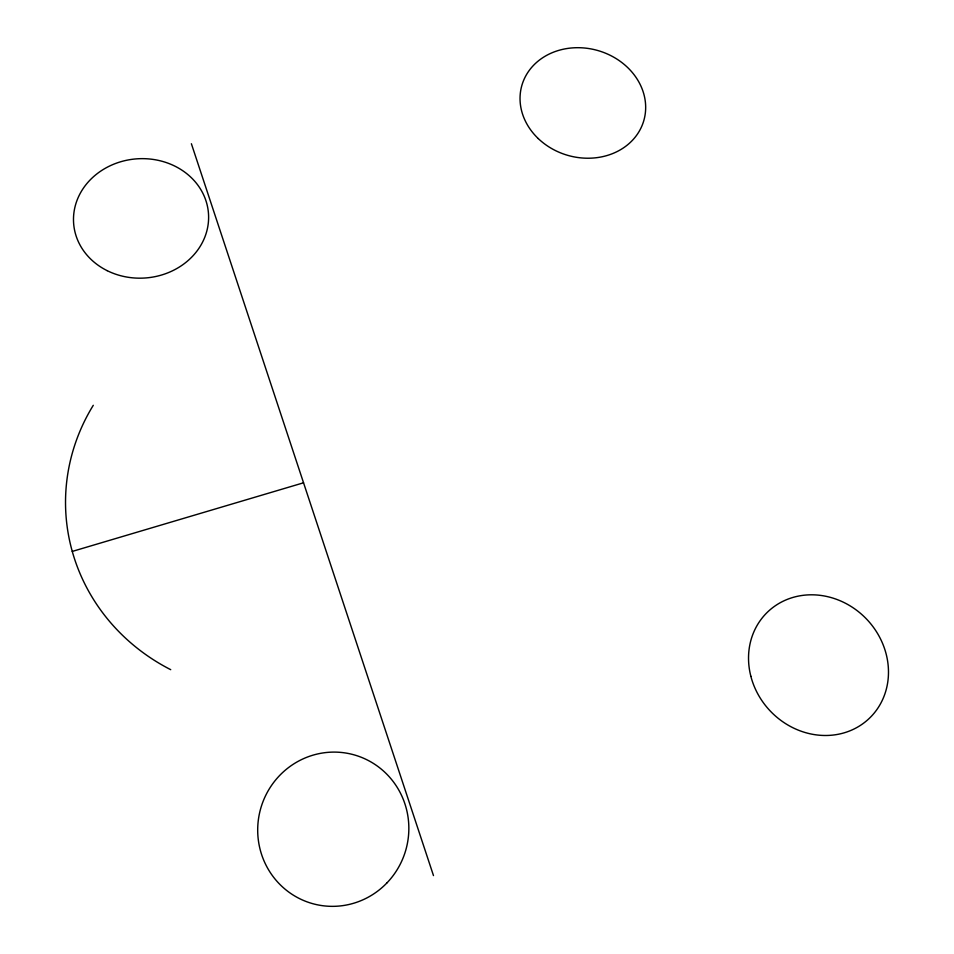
<?xml version="1.0" encoding="UTF-8"?>
<svg xmlns="http://www.w3.org/2000/svg" width="954" height="954" viewBox="0 0 954 954"><rect width="100%" height="100%" fill="white"/><g stroke="black" fill="none" stroke-linecap="round" stroke-linejoin="round"><path stroke-width="1.43" d="M72.265 551.424L303.539 482.796M191.384 143.732L433.486 875.593M170.718 669.672A201.95 191.408 -4.3 0 1 93.277 405.307M538.211 138.533A63.453 54.521 16.1 0 0 643.449 121.79A63.453 54.521 16.1 0 0 566.903 48.547A63.453 54.521 16.1 0 0 538.211 138.533M750.846 676.243A73.565 66.565 46.5 0 0 867.794 719.757A73.565 66.565 46.5 0 0 836.861 599.446A73.565 66.565 46.5 0 0 750.846 676.243M107.182 270.662A67.603 59.72 -4.2 0 0 208.616 217.417A67.603 59.72 -4.2 0 0 107.361 167.153A67.603 59.72 -4.2 0 0 107.182 270.662M386.752 883.106A77.226 75.461 -75.7 0 0 352.765 754.495A77.226 75.461 -75.7 0 0 260.287 850.074A77.226 75.461 -75.7 0 0 386.752 883.106"/></g></svg>
